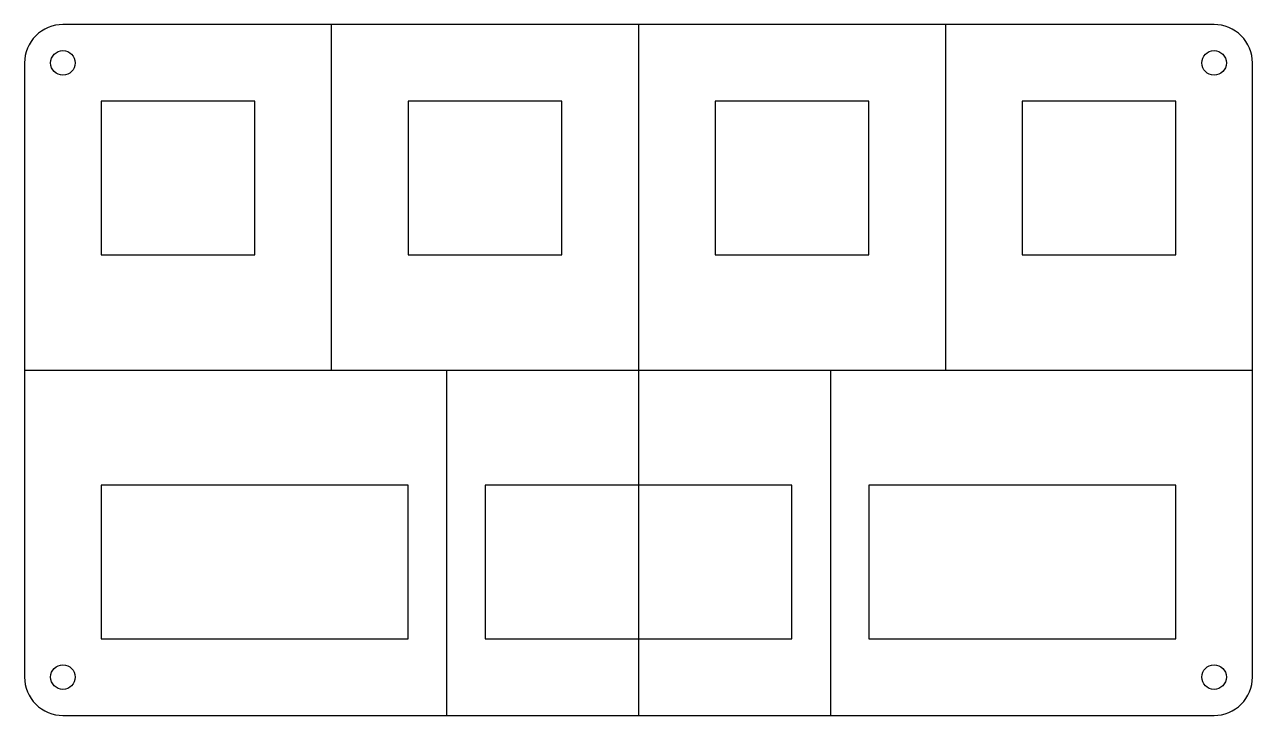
# Model space of a CAD drawing. Header units: millimetres. Extents: x -80 to 80, y -45 to 45.
import ezdxf

# ---------------------------------------------------------------- set-up
doc = ezdxf.new("R2010")
doc.units = ezdxf.units.MM
doc.layers.get('0').update_dxf_attribs({"linetype": 'CONTINUOUS'})

msp = doc.modelspace()

# ---------------------------------------------------------------- linework, layer by layer
for p, q in [((-40, 0), (-40, 45)), ((0, 45), (0, -45)), ((40, 45), (40, 0)), ((-80, 0), (0, 0)), ((-25, 0), (-25, -45)), ((0, 0), (80, 0)), ((25, 0), (25, -45))]:
    msp.add_line(p, q)
msp.add_lwpolyline([(-75, -45), (75, -45, 0.414214), (80, -40), (80, 40, 0.414214), (75, 45), (-75, 45, 0.414214), (-80, 40), (-80, -40, 0.414214)], format="xyb", close=True)
for points in [[(-70, 15), (-50, 15), (-50, 35), (-70, 35)], [(-10, 35), (-30, 35), (-30, 15), (-10, 15)], [(30, 35), (10, 35), (10, 15), (30, 15)], [(70, 35), (50, 35), (50, 15), (70, 15)], [(-30, -15), (-70, -15), (-70, -35), (-30, -35)], [(20, -15), (-20, -15), (-20, -35), (20, -35)], [(70, -15), (30, -15), (30, -35), (70, -35)]]:
    msp.add_lwpolyline(points, close=True)
for centre in [(-75, 40), (75, 40), (-75, -40), (75, -40)]:
    msp.add_circle(centre, 1.6)

doc.saveas('drawing.dxf')
